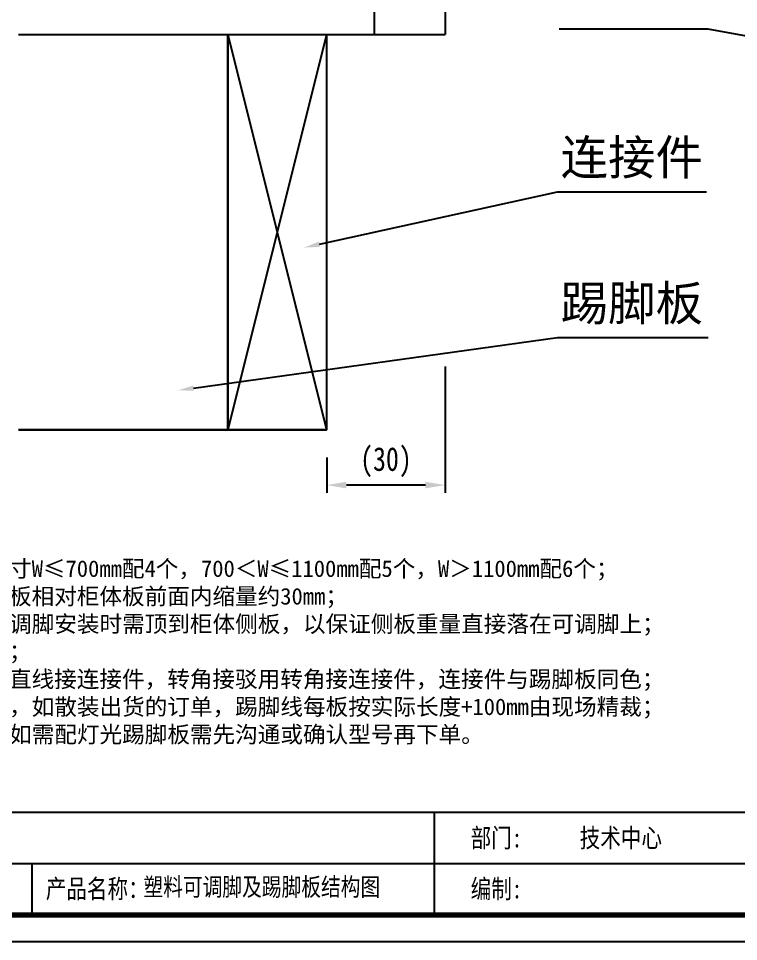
# Model space of a CAD drawing. Header units: millimetres. Extents: x 0 to 1097966, y -63096 to 223085.
# Drawn here: x 338163.9 to 338346, y -61854.4 to -61620.9 of the extents above; entities that cross this region are included whole.
import ezdxf
from ezdxf import colors
from ezdxf.entities.mleader import LeaderData, LeaderLine
from ezdxf.math import Vec2, Vec3

# ---------------------------------------------------------------- set-up
doc = ezdxf.new("R2010")
doc.units = ezdxf.units.MM
doc.layers.add('DZ-文字说明', color=1, linetype='Continuous')
doc.styles.add('DZ-宋体2.5', font='', dxfattribs={"width": 0.8, "height": 2.5})
doc.styles.get("Standard").update_dxf_attribs({"font": 'arial.ttf'})
doc.styles.add('TEXT', font='', dxfattribs={"width": 0.8})
doc.styles.add('宋体', font='')
doc.styles.get('DZ-宋体2.5').set_extended_font_data('SimSun')
doc.styles.get('TEXT').set_extended_font_data('SimSun')
doc.styles.get('宋体').set_extended_font_data('SimSun')
doc.dimstyles.new('副本 (2) (2) ISO-25', dxfattribs={"dimtxt": 18, "dimasz": 13, "dimexe": 6, "dimexo": 12, "dimgap": 6, "dimtad": 1, "dimtxsty": 'TEXT', "dimcen": 2.5, "dimclrd": 5, "dimclre": 5, "dimclrt": 5, "dimadec": 0, "dimazin": 0, "dimtfac": 1, "dimtmove": 0, "dimatfit": 3, "dimldrblk": 'BOXFILLED', "dimfxl": 1.25, "dimarcsym": 0})

# ---------------------------------------------------------------- blocks, each defined once
blk = doc.blocks.new('*D950')
at = {"color": 5, "lineweight": -2, "transparency": 16777216}
for p, q in [((338271.83, -61708.89), (338271.83, -61740.89)), ((338241.83, -61731.91), (338241.83, -61740.89)), ((338266.83, -61738.89), (338246.83, -61738.89))]:
    blk.add_line(p, q, dxfattribs=at)
at = {"color": 5, "transparency": 16777216}
for points in [[(338246.83, -61738.05), (338246.83, -61739.72), (338241.83, -61738.89)], [(338266.83, -61738.05), (338266.83, -61739.72), (338271.83, -61738.89)]]:
    blk.add_solid(points, dxfattribs=at)
at = {"layer": 'Defpoints', "color": 0, "transparency": 16777216}
for p in [(338271.83, -61624.91), (338241.83, -61724.91), (338241.83, -61738.89)]:
    blk.add_point(p, dxfattribs=at)
at = {"color": 5, "transparency": 16777216, "insert": (338256.83, -61733.09), "char_height": 6, "attachment_point": 5, "style": 'TEXT'}
blk.add_mtext('(30)', dxfattribs=at)
blk = doc.blocks.new('_BoxFilled')
at = {"color": 0, "linetype": 'ByBlock', "lineweight": -2}
blk.add_line((-0.5, 0), (-1, 0), dxfattribs=at)
at = {"color": 0, "linetype": 'ByBlock'}
blk.add_solid([(-0.5, 0.5), (0.5, 0.5), (-0.5, -0.5), (0.5, -0.5)], dxfattribs=at)

msp = doc.modelspace()

# ---------------------------------------------------------------- linework, layer by layer
at = {"color": 251, "true_color": 0x636466}
for p, q in [((338271.826, -61499.989), (338271.826, -61624.913)), ((338253.826, -61505.778), (338253.826, -61624.913)), ((338163.855, -61624.913), (338253.826, -61624.913)), ((338216.826, -61624.913), (338216.826, -61724.913)), ((338216.826, -61624.913), (338241.826, -61724.913)), ((338241.826, -61624.913), (338216.826, -61724.913)), ((338241.826, -61624.913), (338241.826, -61724.913)), ((338253.826, -61624.913), (338271.826, -61624.913)), ((338163.855, -61724.913), (338241.826, -61724.913))]:
    msp.add_line(p, q, dxfattribs=at)
for points in [[(337985.218, -61854.351), (338552.218, -61854.351), (338552.218, -61453.401), (337985.218, -61453.401)], [(338216.826, -61624.913), (338241.826, -61624.913), (338241.826, -61724.913), (338216.826, -61724.913)]]:
    msp.add_lwpolyline(points, close=True)
at = {"const_width": 1.35}
msp.add_lwpolyline([(337991.968, -61847.601), (338545.468, -61847.601), (338545.468, -61460.151), (337991.968, -61460.151)], close=True, dxfattribs=at)
msp.add_lwpolyline([(338163.855, -61624.913), (338216.826, -61624.913), (338216.826, -61724.913), (338163.855, -61724.913)])
at = {"layer": 'DZ-文字说明', "color": 7}
for p, q in [((338269.083, -61847.601), (338269.083, -61821.624)), ((338081.299, -61834.612), (338545.468, -61834.612)), ((338167.217, -61834.612), (338167.217, -61847.601))]:
    msp.add_line(p, q, dxfattribs=at)
msp.add_lwpolyline([(337991.968, -61821.624), (338545.468, -61821.624), (338545.468, -61847.601), (337991.968, -61847.601)], close=True, dxfattribs=at)

# ---------------------------------------------------------------- texts
at = {"style": 'DZ-宋体2.5', "width": 0.8}
for s, p in [('部门:', (338278.26, -61830.518)), ('产品名称：', (338170.757, -61843.384)), ('编制:', (338278.26, -61843.415))]:
    msp.add_text(s, height=4.7732, dxfattribs=at).set_placement(p)
at = {"color": 252, "true_color": 0x939598, "char_height": 8.8039, "width": 65.8175, "attachment_point": 4, "style": '宋体'}
for s, insert in [('连接件', (338301.019, -61656.482)), ('踢脚板', (338301.019, -61693.363))]:
    msp.add_mtext(s, dxfattribs=dict(at, insert=insert))
at = {"insert": (338015.684, -61774.302), "char_height": 4.19232, "width": 369.85571, "attachment_point": 4, "style": '宋体'}
msp.add_mtext('\\P工艺标准：{\\H1.41352x; }\\P1、塑料可调脚的数量配置按单元柜配，单个单元柜宽度尺寸W≤700mm配4个，700＜W≤1100mm配5个，W＞1100mm配6个；\\P2、柜体见光面的底部可调脚中心点距边55mm，以保证踢脚板相对柜体板前面内缩量约30mm；\\P3、不见可的柜体底部可调脚，或侧边不见光的柜体底部可调脚安装时需顶到柜体侧板，以保证侧板重量直接落在可调脚上；{\\H1.45383x; }\\P4、地脚离地高度默认H=100mm,踢脚板底部标配有防水胶条；\\P5、单条踢脚板最长可做2400mm，超尺需断开，直线接驳用直线接连接件，转角接驳用转角接连接件，连接件与踢脚板同色；\\P6、如整装出货的订单，踢脚线按订单实际长度栽切好出货，如散装出货的订单，踢脚线每板按实际长度+100mm由现场精裁；\\P7、踢脚板正面颜色有黑色、银色两种可选，默认无灯光，如需配灯光踢脚板需先沟通或确认型号再下单。', dxfattribs=at)
at = {"color": 2, "style": 'DZ-宋体2.5', "width": 0.8}
for tag, p, height in [('技术中心', (338305.834, -61830.518), 4.773), ('塑料可调脚及踢脚板结构图', (338195.483, -61842.801), 4.573)]:
    msp.add_attdef(tag, p, '', height=height, dxfattribs=at)

# ---------------------------------------------------------------- dimensions: what is measured, and where the dimension line sits
dim = msp.add_linear_dim(base=(338241.826, -61738.887), p1=(338271.826, -61624.913), p2=(338241.826, -61724.913), text='(<>)', dimstyle='副本 (2) (2) ISO-25', override={"dimtxt": 6, "dimasz": 5, "dimexe": 2, "dimexo": 7, "dimgap": 2, "dimfxl": 30, "dimfxlon": 1})
dim.commit()
dim.dimension.update_dxf_attribs({"geometry": '*D950', "text_midpoint": (338256.826, -61733.087)})

# ---------------------------------------------------------------- leaders
at = {"color": 251, "true_color": 0x636466}
ml = msp.add_multileader_mtext('Standard', dxfattribs=at)
ml.set_content('', color=(99, 100, 102))
ml.set_leader_properties()
ml.build(insert=Vec2(0, 0))
ctx = ml.context
ctx.base_point, ctx.plane_origin = Vec3(338296.627, -61623.528), Vec3(338211.067, -61647.535)
ctx.text_align_type = 2
notes = []
notes.append((ctx, [(1, (1, 1, 0), (338338.326, -61623.528), (-1, 0), 37.7, [(0, [(338413.907, -61637.634)], 0, [])])]))
ctx.mtext.insert, ctx.mtext.alignment, ctx.mtext.flow_direction = Vec3(338298.627, -61621.528), 3, 5
ml = msp.add_multileader_mtext('Standard', dxfattribs=at)
ml.set_content('', color=(99, 100, 102))
ml.set_leader_properties()
ml.build(insert=Vec2(0, 0))
ctx = ml.context
ctx.base_point, ctx.plane_origin = Vec3(338337.896, -61664.716), Vec3(338252.336, -61688.723)
notes.append((ctx, [(0, (1, 1, 0), (338300.196, -61664.716), (1, 0), 37.7, [(0, [(338236.074, -61678.823)], 0, [])])]))
ctx.mtext.insert, ctx.mtext.flow_direction = Vec3(338339.896, -61662.716), 5
ml = msp.add_multileader_mtext('Standard', dxfattribs=at)
ml.set_content('', color=(99, 100, 102))
ml.set_leader_properties()
ml.build(insert=Vec2(0, 0))
ctx = ml.context
ctx.base_point, ctx.plane_origin = Vec3(338338.361, -61701.597), Vec3(338252.336, -61725.604)
notes.append((ctx, [(0, (1, 1, 0), (338300.196, -61701.597), (1, 0), 38.165, [(0, [(338204.182, -61714.917)], 0, [])])]))
ctx.mtext.insert, ctx.mtext.flow_direction = Vec3(338340.361, -61699.597), 5
for ctx, leaders in notes:
    for number, flags, end, landing, length, lines in leaders:
        leader = LeaderData()
        leader.index, (leader.has_last_leader_line, leader.has_dogleg_vector, leader.attachment_direction) = number, flags
        leader.last_leader_point, leader.dogleg_vector, leader.dogleg_length = Vec3(end), Vec3(landing), length
        for number, points, colour, breaks in lines:
            line = LeaderLine()
            line.index, line.vertices, line.color, line.breaks = number, Vec3.list(points), colors.encode_raw_color(colour), breaks
            leader.lines.append(line)
        ctx.leaders.append(leader)

doc.saveas('drawing.dxf')
